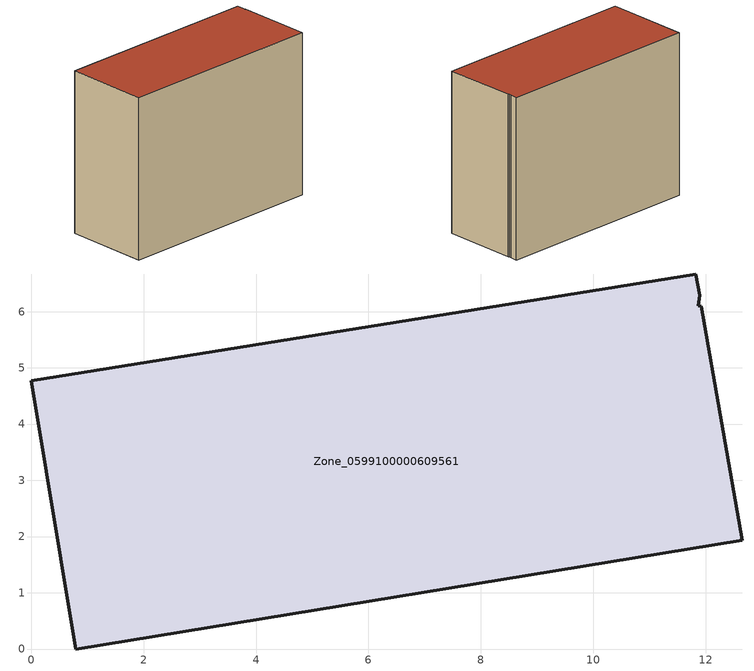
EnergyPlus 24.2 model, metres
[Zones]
Zone_0599100000609561
 floor ground (C_G): 11.87,6.1 11.92,6.09 12.65,1.93 0.79,0 0,4.77 11.82,6.67 11.89,6.29 z0
 wall outside (C_F): 11.82,6.67 0,4.77 0.79,0 12.65,1.93 11.92,6.09 11.87,6.1 11.89,6.29 11.82,6.67 z0:9.41
 roof outside (C_R): 11.89,6.29 11.82,6.67 0,4.77 0.79,0 12.65,1.93 11.92,6.09 11.87,6.1 z9.41
[BUILDING]
Pand.0599100000609561: North Axis=0; Terrain=City; Loads Convergence Tolerance Value=0.04; Temperature Convergence Tolerance Value=0.4; Solar Distribution=FullExterior; Maximum Number of Warmup Days=25; Minimum Number of Warmup Days=1
[Site:Location]
Rotterdam.The.Hague.AP_ZH_NLD Design_Conditions: Latitude=51.96; Longitude=4.45; Time Zone=1; Elevation=-4.5
[SITE:GROUNDTEMPERATURE:BUILDINGSURFACE]
18, 18, 18, 18, 18, 18, 18, 18, 18, 18, 18, 18
[MATERIAL] Thermal Absorptance=0.9; Solar Absorptance=0.7; Visible Absorptance=0.7
Name | Roughness | Thickness | Conductivity | Density | Specific Heat
G.TI.1946 | MediumSmooth | 0.15 | 1 | 540 | 1210
F.TI.1946 | Rough | 0.3 | 0.857143 | 1920 | 840
R.TI.1946 | MediumRough | 0.2 | 0.1 | 1500 | 1000
[CONSTRUCTION]
C_G: G.TI.1946
C_F: F.TI.1946
C_R: R.TI.1946
[ZONE]
Zone_0599100000609561: Type=1; Multiplier=1; Ceiling Height=Autocalculate; Volume=Autocalculate; Floor Area=autocalculate; Part of Total Floor Area=Yes
[ZONEINFILTRATION:DESIGNFLOWRATE]
Infil_Zone_0599100000609561: Zone or ZoneList or Space or SpaceList=Zone_0599100000609561; Schedule=AlwaysOn; Design Flow Rate Calculation Method=Flow/Area; Flow Rate per Floor Area=0.003; Constant Term Coefficient=1; Temperature Term Coefficient=0; Velocity Term Coefficient=0; Velocity Squared Term Coefficient=0
[HVACTEMPLATE:ZONE:IDEALLOADSAIRSYSTEM]
Zone_0599100000609561: Maximum Heating Supply Air Temperature=50; Minimum Cooling Supply Air Temperature=13; Maximum Heating Supply Air Humidity Ratio=0.0156; Minimum Cooling Supply Air Humidity Ratio=0.0077; Heating Limit=NoLimit; Cooling Limit=NoLimit; Dehumidification Control Type=ConstantSensibleHeatRatio; Cooling Sensible Heat Ratio=0.7; Dehumidification Setpoint=60; Humidification Control Type=None; Humidification Setpoint=30; Outdoor Air Method=None; Outdoor Air Flow Rate per Person=0.00944; Outdoor Air Flow Rate per Zone Floor Area=0; Outdoor Air Flow Rate per Zone=0; Demand Controlled Ventilation Type=None; Outdoor Air Economizer Type=NoEconomizer; Heat Recovery Type=None; Sensible Heat Recovery Effectiveness=0.7; Latent Heat Recovery Effectiveness=0.65
[ZONECONTROL:THERMOSTAT]
ThermostatControl_Zone_0599100000609561: Zone or ZoneList=Zone_0599100000609561; Control Type Schedule=DualSetpointControlType; Control 1=Thermostat_Zone_0599100000609561; Temperature Difference Between Cutout And Setpoint=0
[THERMOSTATSETPOINT:DUALSETPOINT]
Thermostat_Zone_0599100000609561: Heating Setpoint Temperature Schedule=HeatingSetpoint_Zone_0599100000609561; Cooling Setpoint Temperature Schedule=CoolingSetpoint_Zone_0599100000609561
[SCHEDULE:COMPACT]
HeatingSetpoint_Zone_0599100000609561: Through: 12/31, For: AllDays, Until: 24:00, 21
CoolingSetpoint_Zone_0599100000609561: Through: 12/31, For: AllDays, Until: 24:00, 24
DualSetpointControlType: Through: 12/31, For: AllDays, Until: 24:00, 4
AlwaysOn: Through: 12/31, For: AllDays, Until: 24:00, 1
